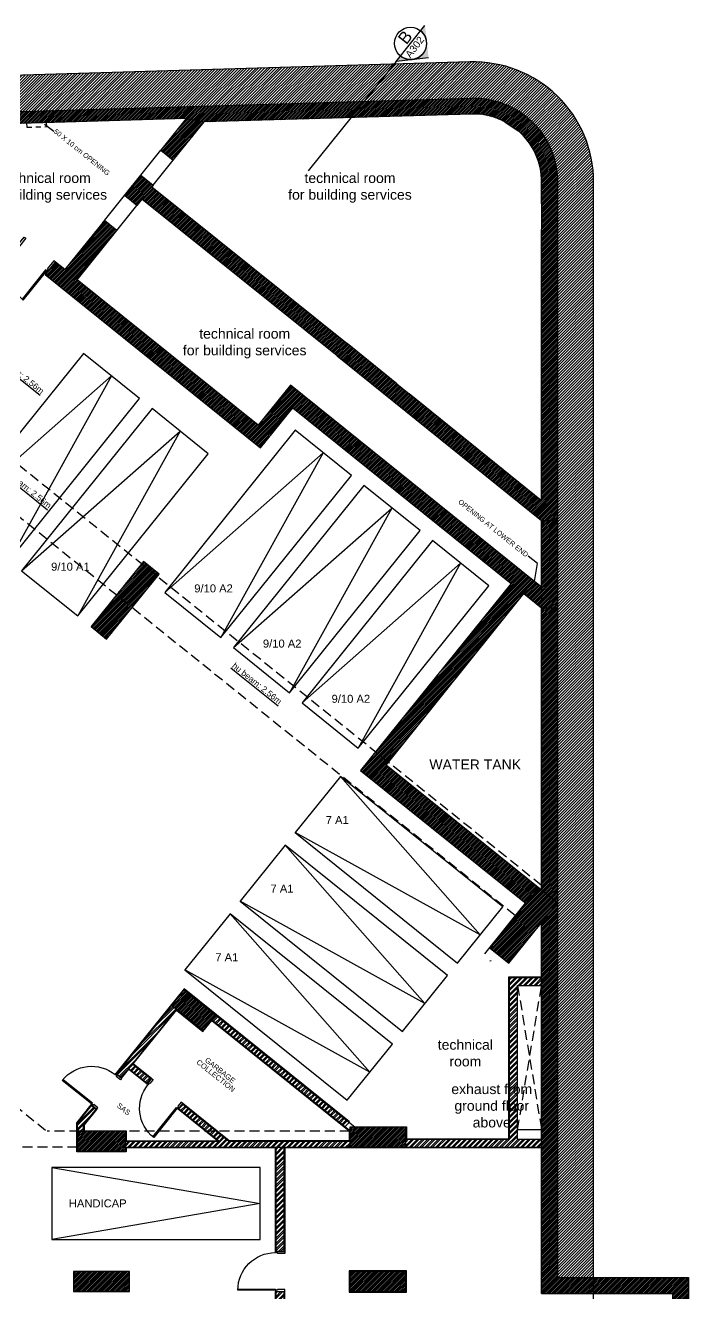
# Model space of a CAD drawing. Header units: inches. Extents: x -0.3 to 44.3, y -7.2 to 59.4.
# Drawn here: x 27.72 to 44.28, y 27.69 to 59.37 of the extents above; entities that cross this region are included whole.
import ezdxf
from ezdxf.enums import TextEntityAlignment as Align

# ---------------------------------------------------------------- set-up
doc = ezdxf.new("R2010")
doc.units = ezdxf.units.IN
doc.header["$MEASUREMENT"] = 0
doc.linetypes.add('HIDDEN', pattern=[0.375, 0.25, -0.125])
doc.linetypes.add('HIDDEN2', pattern=[0.1875, 0.125, -0.0625])
doc.layers.get('0').update_dxf_attribs({"linetype": 'CONTINUOUS'})
for name, color, linetype in [('A-ANNO-IDTAG', 7, 'CONTINUOUS'), ('A-ANNO-TX-50', 3, 'CONTINUOUS'), ('A-AREAS', 6, 'CONTINUOUS'), ('A-DRAW-SEC', 7, 'CONTINUOUS'), ('A-FURNITURE', 30, 'CONTINUOUS'), ('A-HATCH-CONC', 8, 'CONTINUOUS'), ('A-HATCH-WALL', 8, 'CONTINUOUS'), ('a-hidden', 7, 'HIDDEN'), ('A-NOMENCLATURE', 3, 'CONTINUOUS'), ('A-PARK-TXT', 3, 'CONTINUOUS'), ('A-PLASTER', 8, 'CONTINUOUS'), ('A-PORTE', 1, 'CONTINUOUS'), ('A-PROJ1H', 9, 'HIDDEN2'), ('A-PROJECTION', 9, 'CONTINUOUS'), ('A-SHAFT-UP', 8, 'HIDDEN2'), ('a-text-red', 10, 'CONTINUOUS'), ('A-WALL', 4, 'CONTINUOUS'), ('N-PLOT', 5, 'CONTINUOUS'), ('Parcelle$0$N-PLOT', 5, 'CONTINUOUS'), ('S-BASEMENT 1$0$A-SHAFT-BASEMENT 1', 8, 'CONTINUOUS'), ('S-BASEMENT 1$0$A-STR BASEMENT 1', 2, 'CONTINUOUS')]:
    doc.layers.add(name, color=color, linetype=linetype)
doc.styles.add('A100-STEXT', font='ARIAL.TTF', dxfattribs={"height": 0.25})
doc.styles.add('A50-STEXT', font='ARIAL.TTF', dxfattribs={"height": 0.125})
doc.styles.add('Arial', font='ARIAL.TTF', dxfattribs={"height": 0.2})
doc.styles.add('BLOCK', font='ARIAL.TTF', dxfattribs={"width": 0.8, "height": 0.25})
doc.styles.add('sec-lines$0$STYLE1', font='ARIAL.TTF')
pattern_1 = [(45, (8.844835974741727e-11, -4.740030590255628e-11), (-0.02209708691207961, 0.02209708691207961), [])]
pattern_2 = [(45, (8.844835974741727e-11, -4.740030590255628e-11), (-0.06629126073623882, 0.06629126073623884), []), (45, (0.04419417383843438, -4.740030590255628e-11), (-0.06629126073623882, 0.06629126073623884), [])]
pattern_3 = [(45, (-338376.5467316852, -23743.37171616474), (-0.06629126073623882, 0.06629126073623884), []), (45, (-338376.5025375115, -23743.37171616474), (-0.06629126073623882, 0.06629126073623884), [])]
pattern_4 = [(45, (-338376.5467316852, -23743.37171616474), (-0.02209708691207961, 0.02209708691207961), [])]

# ---------------------------------------------------------------- blocks, each defined once
blk = doc.blocks.new('P100E30G')
for p, q in [((0.03, 1.24), (0.03, 0.3000000000000007)), ((0.07, 0.3000000000000007), (0.07, 1.24)), ((0.03, 0.3000000000000007), (0, 0.3000000000000007)), ((0, 0.3000000000000007), (0, 0)), ((0, 0), (0.05, 0)), ((0.03, 0.3000000000000007), (0.07, 0.3000000000000007)), ((0.03, 0.25), (0.03, 0.3000000000000007)), ((0.05, 0.25), (0.03, 0.25)), ((0.05, 0), (0.05, 0.25)), ((0.9500000000000001, 0), (0.9500000000000001, 0.25)), ((0.9500000000000001, 0.25), (0.97, 0.25)), ((1, 0), (0.9500000000000001, 0)), ((0.97, 0.3000000000000007), (1, 0.3000000000000007)), ((0.97, 0.25), (0.97, 0.3000000000000007)), ((1, 0.3000000000000007), (1, 0))]:
    blk.add_line(p, q)
blk.add_arc((0.03, 0.3000000000000007), 0.9400000000000001, 0, 90)
blk = doc.blocks.new('P100E18D')
at = {"layer": 'A-PORTE'}
for p, q in [((1.029999999992867, 0.06000000011216677), (0.08999999999286246, 0.06000000000025985)), ((0.08999999999643649, 0.03000000000025871), (0.08999999999286246, 0.06000000000025985)), ((0.08999999999643649, 0.03000000000025871), (1.029999999996434, 0.03000000011216564))]:
    blk.add_line(p, q, dxfattribs=at)
for points in [[(-0.08999999998143693, 0.9499999999733326), (0.03999999988691627, 0.9499999999943078), (0.03999999988453595, 0.9699999999943039), (0.08999999988453311, 0.9700000000002582), (0.08999999988095908, 1.000000000000259), (-0.08999999998738417, 0.9999999999733298)], [(-0.09000000000595065, 0.04999999991904858), (0.0399999999940519, 0.04999999999430393), (0.03999999999643222, 0.02999999999430791), (0.08999999999643649, 0.03000000000025871), (0.09000000000000341, 2.575717417130363e-13), (-0.0899999999999963, -8.094858117146941e-11)]]:
    blk.add_lwpolyline(points, close=True, dxfattribs=at)
blk.add_arc((0.08999999999643649, 0.03000000000025871), 0.9400000000000001, 6.820941236554303e-09, 90.00000000682074, dxfattribs=at)
blk = doc.blocks.new('P100E23G')
at = {"layer": 'A-PORTE'}
for p, q in [((-0.0600000001073937, 1.054999999993299), (-0.0600000000023897, 0.1149999999932945)), ((-0.03000000000238856, 0.1149999999966482), (-0.03000000010739257, 1.05499999999665)), ((-1.000000000002387, 0.114999999888294), (-0.9999999999696669, -0.1150000001117064)), ((-0.9700000000023863, 0.1149999998916442), (-1.000000000002387, 0.114999999888294)), ((-0.9699999999968014, 0.06499999989164706), (-0.9700000000023863, 0.1149999998916442)), ((-0.9499999999968054, 0.06499999989388172), (-0.9699999999968014, 0.06499999989164706)), ((-0.9499999999696698, -0.1150000001061215), (-0.9499999999968054, 0.06499999989388172)), ((-0.0600000000023897, 0.1149999999932945), (-0.02000000000238344, 0.1149999999977638)), ((-0.04999999992173088, -0.1150000000055869), (-0.04999999999679972, 0.06499999999441286)), ((-0.04999999999679972, 0.06499999999441286), (-0.02999999999680369, 0.06499999999664752)), ((-0.02999999999680369, 0.06499999999664752), (-0.03000000000238856, 0.1149999999966482)), ((-0.03000000000238856, 0.1149999999966482), (-2.387423592153937e-12, 0.1149999999999984)), ((-2.387423592153937e-12, 0.1149999999999984), (7.826628234397504e-11, -0.115000000000002)), ((-0.9999999999696669, -0.1150000001117064), (-0.9499999999696698, -0.1150000001061215)), ((7.826628234397504e-11, -0.115000000000002), (-0.04999999992173088, -0.1150000000055869))]:
    blk.add_line(p, q, dxfattribs=at)
blk.add_arc((-0.03000000000238856, 0.1149999999966482), 0.9400000000000001, 90.0000000064002, 180.0000000064002, dxfattribs=at)
blk = doc.blocks.new('A$C3153339E')
at = {"layer": 'A-DRAW-SEC'}
h = blk.add_hatch(color=256, dxfattribs=at)
edge = h.paths.add_edge_path()
edge.add_line((37.69579200657849, 59.36838272927201), (37.78700425014816, 58.56084160339007))
edge.add_line((37.78700425014839, 58.56084160339012), (36.97594334835442, 58.46923180042076))
edge.add_line((36.9759433483543, 58.46923180042059), (37.08466065062627, 58.60502876580112))
edge.add_arc((37.33665036253836, 58.91978490118615), 0.4031999995931981, -128.68031471109, 51.31968573358382)
edge.add_line((37.58864007200768, 59.23454103852674), (37.69579200657844, 59.36838272927206))
for p, q in [((36.97589111510563, 58.46916655705565), (37.69579200654751, 59.36838272954642)), ((37.78700425014839, 58.56084160339014), (36.97589111510563, 58.46916655705565))]:
    blk.add_line(p, q, dxfattribs=at)
at = {"layer": 'A-DRAW-SEC', "color": 2, "linetype": 'Continuous'}
blk.add_lwpolyline([(36.97589111510563, 58.46916655705565), (34.78395361996184, 55.73125406360884)], dxfattribs=at)
at = {"layer": 'A-DRAW-SEC', "ltscale": 0.5}
blk.add_circle((37.33584156082657, 58.91877464330102), 0.4019058674934974, dxfattribs=at)
at = {"layer": 'A-DRAW-SEC'}
blk.add_arc((37.33665036082822, 58.91978490155341), 0.4032000000907245, 231.319685483464, 51.31968553904272, dxfattribs=at)
at = {"layer": 'A-DRAW-SEC', "style": 'sec-lines$0$STYLE1'}
for s, height, rotation, p in [('B', 0.3, 52.00218967433273, (37.20008894483953, 59.07065089337871)), ('A302', 0.18, 52.43392382864351, (37.43847239884427, 58.82715462622357))]:
    blk.add_text(s, height=height, rotation=rotation, dxfattribs=at).set_placement(p, align=Align.MIDDLE)

msp = doc.modelspace()

# ---------------------------------------------------------------- hatches: boundary and pattern name
at = {"layer": 'A-HATCH-CONC'}
h = msp.add_hatch(dxfattribs=at)
h.set_pattern_fill('ANSI31', color=256, scale=0.4, style=0)
h.set_pattern_definition([(45, (-338405.9666556874, -23755.25233929171), (-0.03535533905932738, 0.03535533905932738), [])])
h.paths.add_polyline_path([(38.81911952886563, 58.45330310549605), (0.07836835833376199, 57.30027051570492), (0.07836835838318734, 56.3998719834664), (38.84589417786913, 57.55370146133772, -0.422955403159748), (41.0083683587857, 55.45463095832259), (41.00836835879849, 28.08508865992159), (41.90836835876803, 28.0850886599215), (41.90836835875524, 55.45463095830247, 0.4229554031617678)])
h = msp.add_hatch(dxfattribs=at)
h.set_pattern_fill('ANSI31', color=256, scale=0.25, style=0)
h.set_pattern_definition(pattern_4)
edge = h.paths.add_edge_path()
edge.add_line((0.3783639701920833, 56.40880068790401), (0.3783683588364113, 56.10866797444252))
edge.add_line((0.3783683588364113, 56.10866797444252), (5.909324995986196, 56.27328463940513))
edge.add_line((5.909324995986196, 56.27328463940513), (31.73793271553978, 57.04201589910725))
edge.add_line((31.73793271553981, 57.04201589910725), (32.18139496161623, 56.95517028856865))
edge.add_line((32.18139496161623, 56.95517028856865), (38.85779402183246, 57.15387850837073))
edge.add_arc((38.86897502881033, 55.39131976941417), 1.762594202642554, 25.855348181065324, 90.36345791113052, ccw=False)
edge.add_arc((39.07376502703784, 55.49056329688353), 1.535023947295826, -1.3413207112337773, 25.855348181065608, ccw=False)
edge.add_line((40.60836835878683, 55.45463095829431), (40.60836835878683, 47.48855151709939))
edge.add_line((40.60836835878683, 47.48855151709939), (30.88051256544588, 55.33756528949642))
edge.add_line((30.88051256544588, 55.33756528949639), (30.9118473994173, 55.37652810754529))
edge.add_line((30.9118473994173, 55.37652810754529), (30.60013940590716, 55.62720454338805))
edge.add_line((30.60013940590719, 55.62720454338805), (30.19279131356231, 55.12067958678376))
edge.add_line((30.19279131356228, 55.12067958678373), (30.5042718036197, 54.86972135175976))
edge.add_line((30.50427180361973, 54.86972135175979), (30.62983685376076, 55.02585767047112))
edge.add_line((30.62983685376074, 55.02585767047112), (40.60836835880349, 47.00110840562207))
edge.add_line((40.60836835880349, 47.00110840562207), (41.00836835879849, 47.00110840563497))
edge.add_line((41.00836835879849, 47.00110840563497), (41.00803567160733, 55.50604361200738))
edge.add_arc((38.90813772276667, 55.45408772223801), 2.100540599471223, 1.417328866358431, 90.64318956057404)
edge.add_line((38.88455802072266, 57.55449597009804), (0.3783639701921118, 56.40880068790401))
h = msp.add_hatch(dxfattribs=at)
h.set_pattern_fill('ANSI31', color=256, scale=0.25, style=0)
h.set_pattern_definition(pattern_1)
h.paths.add_polyline_path([(32.18139496161623, 56.95517028856865), (31.73793271557381, 57.04201589914954), (31.10149089987524, 56.25061986923425), (31.41319889768812, 55.99994343875043), (31.41319905369457, 55.99994363273971)])
h = msp.add_hatch(dxfattribs=at)
h.set_pattern_fill('ANSI31', color=256, scale=0.25, style=0)
h.set_pattern_definition(pattern_1)
h.paths.add_polyline_path([(40.10149362727196, 45.74050802743191), (34.33490181424375, 50.37800938624103), (33.53273942350725, 49.38054486442605), (29.01297827183058, 53.01534322735274), (30.00314747658706, 54.24658850108438), (29.6914398109823, 54.49726425022485), (28.70127060623145, 53.26601897649295), (28.4674898570261, 53.45402578835292), (28.2794830558835, 53.22024503048042), (28.27948304513771, 53.22024503912221), (28.21681410803276, 53.14231812294612), (33.59377134001383, 48.81816144974972), (34.39593373069948, 49.81562597150145), (39.85081787815145, 45.4288003618643), (36.09068164763173, 40.75318538616916), (40.22092424569271, 37.43163838822097), (40.53426893630657, 37.82127297541926), (36.72352669003465, 40.88587732370113), (40.16260863382638, 45.17805779109401), (40.60836835878683, 44.81957718399105), (41.00836835879849, 44.81957718399102), (41.00836835879849, 47.00110840562207), (40.60836835878683, 47.00110840562207), (40.60836835878686, 45.33287864482214)])
h = msp.add_hatch(dxfattribs=at)
h.set_pattern_fill('ANSI31', color=256, scale=0.25, style=0)
h.set_pattern_definition(pattern_1)
h.paths.add_polyline_path([(31.05567937487035, 45.66212133040694), (30.66604479288912, 45.97546601681911), (29.35779156726713, 44.34869294334957), (29.74742614924423, 44.03534825693593)])
h = msp.add_hatch(dxfattribs=at)
h.set_pattern_fill('ANSI31', color=256, scale=0.25, style=0)
h.set_pattern_definition(pattern_1)
h.paths.add_polyline_path([(41.00836835879849, 44.81957718399102), (40.60836835878683, 44.81957718399105), (40.60836835878683, 37.76168211420046), (41.00183043469664, 37.44525935170666), (41.00836835879849, 37.44525935170666)])
h = msp.add_hatch(dxfattribs=at)
h.set_pattern_fill('ANSI31', color=256, scale=0.25, style=0)
h.set_pattern_definition(pattern_1)
h.paths.add_polyline_path([(41.00183043469664, 37.44525935170666), (40.53426893630657, 37.82127297541926), (39.32475844354499, 36.31728348500884), (39.79231994193745, 35.94126986131113)])
h = msp.add_hatch(dxfattribs=at)
h.set_pattern_fill('ANSI31', color=256, scale=0.25, style=0)
h.set_pattern_definition(pattern_4)
h.paths.add_polyline_path([(41.00836835880691, 37.44000154381462), (41.00183043469664, 37.44525935170666), (40.70836835644553, 37.08034818792462), (40.70836835884606, 37.0803481859941), (40.60836835881116, 36.9560012339602), (40.60836835882995, 27.6850886599589), (41.90836835877246, 27.68508865994369), (41.90836835877246, 28.08508865991369), (41.00836835881128, 28.08508865991377)])
h = msp.add_hatch(dxfattribs=at)
h.set_pattern_fill('ANSI31', color=256, scale=0.25, style=0)
h.set_pattern_definition(pattern_1)
h.paths.add_polyline_path([(31.6850553523378, 35.27492315767342), (31.37171066563823, 34.88528857525566), (32.15097982954248, 34.25859920244589), (32.46432451630025, 34.64823378485276)])
h = msp.add_hatch(dxfattribs=at)
h.set_pattern_fill('ANSI31', color=256, scale=0.25, style=0)
h.set_pattern_definition(pattern_1)
h.paths.add_polyline_path([(30.2183683587657, 31.2399999991975), (30.2183683587657, 31.73999999920952), (29.01836835881227, 31.73999999920952), (29.01836835881227, 31.23999999920114)])
h = msp.add_hatch(dxfattribs=at)
h.set_pattern_fill('ANSI31', color=256, scale=0.25, style=0)
h.set_pattern_definition(pattern_1)
h.paths.add_polyline_path([(30.2183683587657, 31.2399999991975), (30.2183683587657, 31.73999999920114), (29.01836835881227, 31.73999999920114), (29.01836835881227, 31.23999999920114)])
h = msp.add_hatch(dxfattribs=at)
h.set_pattern_fill('ANSI31', color=256, scale=0.25, style=0)
h.set_pattern_definition(pattern_1)
h.paths.add_polyline_path([(37.21836835873077, 31.83999999919951), (35.8183683587657, 31.83999999919948), (35.8183683587657, 31.33999999920312), (37.21836835873077, 31.33999999920315)])
h = msp.add_hatch(dxfattribs=at)
h.set_pattern_fill('ANSI31', color=256, scale=0.25, style=0)
h.set_pattern_definition(pattern_1)
h.paths.add_polyline_path([(28.91836835875404, 28.23999999922635), (28.91836835875404, 27.73999999922734), (30.3183683587657, 27.73999999922314), (30.3183683587657, 28.23999999922635)])
h = msp.add_hatch(dxfattribs=at)
h.set_pattern_fill('ANSI31', color=256, scale=0.25, style=0)
h.set_pattern_definition(pattern_1)
h.paths.add_polyline_path([(37.21836835874672, 28.23999999926998), (35.81836835878164, 28.23999999926998), (35.81836835878164, 27.73999999927361), (37.21836835874672, 27.73999999927361)])
h = msp.add_hatch(dxfattribs=at)
h.set_pattern_fill('ANSI31', color=256, scale=0.25, style=0)
h.set_pattern_definition(pattern_4)
h.paths.add_polyline_path([(41.00836835881128, 24.88508865986547), (41.90836835877244, 24.88508865987126), (41.90836835877244, 25.28508865985516), (40.60836835883143, 25.2850886598468), (40.60836835881977, 22.93999999927963), (40.70836835879001, 22.93999999928079), (40.70836835878995, 22.53999999923315), (41.00836835880992, 22.53999999923315)])
h.paths.add_polyline_path([(44.27937683113836, 28.08508865989379), (41.90836835877246, 28.0850886599215), (41.90836835877246, 27.68508865994369), (43.87937683115706, 27.68508865992064), (43.87937683115706, 25.28508849627003), (43.87937675655581, 25.28508862415789), (42.47937671490089, 25.28508862415786), (42.47937673572648, 25.28508865985882), (41.90836835877246, 25.28508865985516), (41.90836835877246, 24.88508865987126), (44.27937683113853, 24.8850886598865)])
at = {"layer": 'A-HATCH-WALL'}
h = msp.add_hatch(dxfattribs=at)
h.set_pattern_fill('ANSI32', color=256, scale=0.25, style=0)
h.set_pattern_definition(pattern_2)
h.paths.add_polyline_path([(40.00836835873451, 31.53999999920325), (40.00836835873451, 35.38076531396661), (40.60836835881213, 35.38076531350089), (40.60836835881199, 35.5807653139666), (39.8083683587345, 35.5807653139666), (39.8083683587345, 31.53999999920325), (37.21836835873077, 31.53999999920314), (37.21836835873077, 31.33999999920315), (40.6083683588146, 31.33999999920329), (40.60836835881446, 31.53999999920328)])
h = msp.add_hatch(dxfattribs=at)
h.set_pattern_fill('ANSI32', color=256, scale=0.25, style=0)
h.set_pattern_definition(pattern_3)
h.paths.add_polyline_path([(31.48859872098041, 34.79128703447308), (31.37171066563823, 34.88528857525564), (29.99295935464525, 33.17096250752372), (30.10984693140142, 33.0769556226691), (30.29786070111066, 33.31073077618147), (30.76541100817204, 32.93470323672941), (30.85941789299153, 33.05159081351386), (30.39186758596529, 33.42761835293761)])
h = msp.add_hatch(dxfattribs=at)
h.set_pattern_fill('ANSI32,_O', color=256, scale=0.25)
h.set_pattern_definition(pattern_2)
h.paths.add_polyline_path([(29.48313436570396, 32.29770511096127), (29.36624678894779, 32.39171199581586), (29.01836835881227, 31.95916211644062), (29.01836835881227, 31.73999999920114), (29.16836835881224, 31.73999999920114), (29.16836835881227, 31.90632701298779)])
h = msp.add_hatch(dxfattribs=at)
h.set_pattern_fill('ANSI32', color=256, scale=0.25, style=0)
h.set_pattern_definition(pattern_3)
h.paths.add_polyline_path([(35.8183683587657, 31.48999999920969), (32.80109021251403, 31.48999999920967), (31.63866840473483, 32.42487824778113), (31.54466151988009, 32.30799067102505), (32.56174604070526, 31.48999999920967), (30.2183683587657, 31.48999999920961), (30.2183683587657, 31.33999999920963), (35.8183683587657, 31.33999999920957)])
h = msp.add_hatch(dxfattribs=at)
h.set_pattern_fill('ANSI32', color=256, scale=0.25, style=0)
h.set_pattern_definition(pattern_3)
h.paths.add_polyline_path([(34.178368358878, 31.3399999992096), (33.97836835888231, 31.33999999920957), (33.9783683589645, 28.73999999927441), (34.17836835896199, 28.7399999992745)])
h = msp.add_hatch(dxfattribs=at)
h.set_pattern_fill('ANSI32', color=256, scale=0.25, style=0)
h.set_pattern_definition(pattern_3)
h.paths.add_polyline_path([(34.17836835899433, 27.73999999931431), (33.97836835899594, 27.7399999993142), (33.97836835904232, 26.23999999920307), (34.17836835904231, 26.2399999992033)])

# ---------------------------------------------------------------- linework, layer by layer
at = {"layer": 'A-ANNO-TX-50'}
for points in [[(28.42596141008511, 56.7136456223777), (28.42596141008511, 56.7136456223777), (28.19982123023965, 56.895507877463)], [(40.43325240375685, 45.47370714585578), (40.5029103262589, 45.92334341422467), (40.27677014641344, 46.10520566930999)]]:
    msp.add_lwpolyline(points, dxfattribs=at)
at = {"layer": 'A-AREAS'}
msp.add_lwpolyline([(38.90836838752261, 7.993605777301127e-15, 0.4142135623732895), (41.90836835867958, 2.999999971154472), (41.90836835868402, 55.45463095832147, 0.4229554031597012), (38.8191195287553, 58.45330310553619), (0.0783683583465491, 57.30027051577617), (0.07836835841840895, 26.55961406510005), (0.3783683588029882, 26.55961406509919), (0.3783683588029882, 36.40000000087571), (6.03161620370326, 36.4000000008619), (11.578368358549, 31.93929400898852), (11.57836835854175, 28.84999999926513), (15.37836835851127, 28.84999999926544), (15.37836835869101, 22.49999999919154), (11.57836835872149, 22.49999999919292), (11.57836835845083, 18.59999999930737), (0.3783683588029865, 18.59999999930735), (0.3783683588029874, 26.55961406509919), (0.07836835841840983, 26.55961406510006), (0.0783683584804935, 2.91056068135731e-11)], format="xyb", close=True, dxfattribs=at)
at = {"layer": 'A-FURNITURE'}
for points in [[(30.57105277877531, 50.04590553358856), (29.16836828363125, 51.1739464047422), (25.9095835447381, 47.12174675201812), (27.31226803988216, 45.99370588086447)], [(32.28544493959748, 48.66718891325571), (30.88276044439522, 49.79522978440935), (27.62397570550206, 45.74303013168527), (29.02666020070433, 44.61498926052798)], [(35.85948936904666, 48.12533215596424), (34.4568048739026, 49.25337302711788), (31.19802013500944, 45.2011733743938), (32.6007046301535, 44.07313250323651)], [(37.57388152981062, 46.74661553562775), (36.17119703466656, 47.87465640678503), (32.91241229577341, 43.82245675405731), (34.31509679091747, 42.69441588290366)], [(39.28827369057458, 45.36789891529126), (37.88558919543053, 46.4959397864449), (34.62680445653737, 42.44374013372082), (36.02948895168143, 41.31569926256717)], [(38.51169927975798, 35.94454390343788), (39.63974015087524, 37.34722839863287), (35.5875404981075, 40.60601313744599), (34.45949962699024, 39.20332864224736)], [(37.1329826594324, 34.23015174256842), (38.26102353060787, 35.63283623776704), (34.20882387778192, 38.89162097657653), (33.08078300666466, 37.48893648138154)], [(35.75426603922324, 32.51575958169895), (36.8823069103405, 33.91844407689758), (32.83010725757276, 37.17722881570706), (31.7020663864555, 35.77454432050843)], [(28.3783683589908, 30.83999999919067), (28.3783683589908, 29.0399999991914), (33.57836835900244, 29.03999999918776), (33.57836835900244, 30.83999999919067)]]:
    msp.add_lwpolyline(points, close=True, dxfattribs=at)
for points in [[(25.9095835447381, 47.12174675198805), (29.86971053120328, 50.60992596913531), (27.31226803988216, 45.99370588083077)], [(27.62397570553125, 45.74303013161549), (31.58410269199643, 49.23120934876275), (29.02666020067531, 44.61498926045821)], [(31.19802013609407, 45.20117337534914), (35.15814712255926, 48.6893525924964), (32.60070463123813, 44.07313250419185)], [(32.91241229685804, 43.82245675501628), (36.87253928332322, 47.31063597216355), (34.31509679200209, 42.694415883859)], [(34.626804457622, 42.44374013467979), (38.58693144408718, 45.93191935182706), (36.02948895276606, 41.31569926352251)], [(35.5875404981075, 40.60601313741228), (39.07571971531661, 36.64588615100167), (34.45949962699024, 39.20332864221366)], [(34.20882387778192, 38.89162097654282), (37.69700309499103, 34.9314939901322), (33.08078300666466, 37.48893648134419)], [(32.83010725749793, 37.17722881573355), (36.31828647470704, 33.21710182932294), (31.70206638638066, 35.77454432053492)], [(28.37836835904901, 30.83999999915847), (33.57836835906065, 29.93999999915702), (28.37836835904901, 29.0399999991592)]]:
    msp.add_lwpolyline(points, dxfattribs=at)
at = {"layer": 'A-HATCH-CONC'}
for points in [[(40.60836835880349, 47.00110840562207), (41.00836835879849, 47.00110840562207)], [(40.60836835878683, 44.81957718399105), (41.00836835879849, 44.81957718399102)], [(29.4948231233796, 32.2883044224758), (29.18336835881226, 31.9010435026425), (29.18336835881226, 31.75499999920113), (30.23336835876569, 31.75499999920113), (30.23336835876569, 31.50499999919939), (32.51916071668907, 31.50499999920945), (31.53526083135239, 32.2963019133834)], [(33.9783683589645, 28.73999999927441), (33.96336835921812, 28.73999999927438), (33.96336835917722, 31.32499999920308), (30.23336835876569, 31.32499999920294), (30.23336835876569, 31.22499999919751), (29.00336835881228, 31.22499999919751)], [(40.6083683588146, 31.32499999920328), (34.19336835910278, 31.32499999920308), (34.19336835911901, 28.73999999927452), (34.17836835896202, 28.7399999992745)], [(33.96336835924021, 26.23999999920301), (33.96336835970865, 27.73999999914592), (34.19336835970864, 27.73999999922658), (34.19336835970864, 27.73999999922658)]]:
    msp.add_lwpolyline(points, dxfattribs=at)
at = {"layer": 'A-HATCH-WALL'}
for p, q in [((32.39104053459596, 34.51467980421148), (32.49772896929062, 34.62136823890614)), ((32.4155350131914, 34.49498010904063), (32.52222344791517, 34.60166854376439)), ((32.4645239704987, 34.4555807186407), (32.57121240519336, 34.56226915333536)), ((32.48901844912325, 34.43588102349895), (32.59570688378881, 34.54256945816451)), ((32.53800740637234, 34.39648163304082), (32.64469584112521, 34.50317006779369)), ((32.56250188499689, 34.37678193789907), (32.66919031972066, 34.48347037262283)), ((32.61149084230419, 34.33738254749915), (32.71817927705706, 34.44407098225201)), ((32.63598532092874, 34.31768285235739), (32.7426737556525, 34.42437128708116)), ((32.68497427823604, 34.27828346195747), (32.79166271295981, 34.38497189668124)), ((32.70946875686059, 34.25858376681572), (32.81615719158435, 34.36527220153948)), ((32.75845771413879, 34.21918437638669), (32.86514614886255, 34.32587281111046)), ((32.78295219276333, 34.19948468124494), (32.8896406274871, 34.3061731159687)), ((32.83194115007063, 34.16008529084502), (32.93862958476529, 34.26677372553968)), ((32.85643562869518, 34.14038559570326), (32.96312406338984, 34.24707403039793)), ((32.90542458600248, 34.10098620530334), (33.01211302072625, 34.20767464002711)), ((32.92991906459793, 34.08128651013249), (33.03660749929259, 34.18797494482715)), ((32.97890802190523, 34.04188711973256), (33.08559645662899, 34.14857555445633)), ((33.00340250052977, 34.02218742459081), (33.11009093522443, 34.12887585928547)), ((33.05239145780797, 33.98278803416179), (33.15907989256084, 34.08947646891465)), ((33.07688593643252, 33.96308833902003), (33.18357437115628, 34.0697767737438)), ((33.12587489373982, 33.92368894862011), (33.23256332846358, 34.03037738334388)), ((33.15036937233526, 33.90398925344925), (33.25705780708813, 34.01067768820212)), ((33.19935832967167, 33.86458986307844), (33.30604676439543, 33.9712782978022)), ((33.22385280823801, 33.84489016787848), (33.33054124296177, 33.95157860260224)), ((33.27284176557441, 33.80549077750766), (33.37953020029818, 33.91217921223142)), ((33.29733624416986, 33.7857910823368), (33.40402467892272, 33.89247951708967)), ((33.34632520150626, 33.74639169196598), (33.45301363623003, 33.85308012668975)), ((33.3708196801017, 33.72669199679513), (33.47750811482547, 33.83338043151889)), ((33.41980863740901, 33.6872926063952), (33.52649707210367, 33.79398104108986)), ((33.44430311600445, 33.66759291122435), (33.55099155072821, 33.77428134594811)), ((33.49329207334085, 33.62819352085353), (33.59998050806462, 33.73488195557729)), ((33.51778655190719, 33.60849382565357), (33.62447498666006, 33.71518226040644)), ((33.5667755092436, 33.56909443528275), (33.67346394399647, 33.67578287003562)), ((33.59126998786815, 33.549394740141), (33.69795842256281, 33.65608317483566)), ((33.64025894517545, 33.50999534974108), (33.74694737987011, 33.61668378443574)), ((33.66475342377089, 33.49029565457022), (33.77144185849465, 33.59698408929398)), ((33.71374238107819, 33.4508962641703), (33.82043081577285, 33.55758469886496)), ((33.73823685970274, 33.43119656902854), (33.8449252943974, 33.5378850037232)), ((33.78722581701004, 33.39179717862862), (33.8939142517338, 33.49848561335239)), ((33.81172029560548, 33.37209748345776), (33.91840873032925, 33.47878591818153)), ((33.86070925294189, 33.33269809308695), (33.96739768763655, 33.43938652778161)), ((33.88520373153733, 33.31299839791609), (33.99189216623199, 33.41968683261075)), ((33.93419268881553, 33.27359900748706), (34.04088112353929, 33.38028744221083)), ((33.95868716744008, 33.25389931234531), (34.06537560216384, 33.36058774706908)), ((34.00767612474738, 33.21449992194539), (34.11436455947114, 33.32118835666915)), ((34.03217060334282, 33.19480022677453), (34.13885903806658, 33.3014886614983)), ((34.08115956067923, 33.15540083640371), (34.18784799540299, 33.26208927112748)), ((34.10565403927467, 33.13570114123286), (34.21234247396933, 33.24238957592752)), ((34.15464299661107, 33.09630175086204), (34.26133143130573, 33.2029901855567)), ((34.17913747520652, 33.07660205569118), (34.28582590993028, 33.18329049041495)), ((34.22812643248471, 33.03720266526216), (34.33481486720848, 33.14389109998592)), ((34.25262091113837, 33.01750297014951), (34.35930934583303, 33.12419140484417)), ((34.30160986841656, 32.97810357972048), (34.40829830314033, 33.08479201444425)), ((34.32610434704111, 32.95840388457873), (34.43279278173577, 33.06509231927339)), ((34.37509330437751, 32.91900449420791), (34.48178173907218, 33.02569292890257)), ((34.39958778294385, 32.89930479900795), (34.50627621766762, 33.00599323373172)), ((34.44857674028026, 32.85990540863713), (34.55526517497492, 32.96659384333179)), ((34.4730712188757, 32.84020571346628), (34.57975965359947, 32.94689414819004)), ((34.5220601761539, 32.80080632303725), (34.62874861090677, 32.90749475779012)), ((34.54655465477845, 32.7811066278955), (34.65324308950221, 32.88779506261926)), ((34.59554361208575, 32.74170723749558), (34.70223204680951, 32.84839567221934)), ((34.6200380907103, 32.72200754235382), (34.72672652540496, 32.82869597704848)), ((34.6690270480176, 32.6826081519539), (34.77571548274136, 32.78929658667766)), ((34.69352152661304, 32.66290845678304), (34.8002099613368, 32.76959689150681)), ((34.74251048392034, 32.62350906638312), (34.84919891864411, 32.73019750110689)), ((34.76700496254489, 32.60380937124137), (34.87369339726865, 32.71049780596513)), ((34.81599391985219, 32.56440998084145), (34.92268235457595, 32.67109841556521)), ((34.84048839844763, 32.54471028567059), (34.9471768331714, 32.65139872039435)), ((34.88947735575493, 32.50531089527067), (34.9961657904787, 32.61199932999443)), ((34.91397183435038, 32.48561120009981), (35.02066026910325, 32.59229963485268)), ((34.96296079168678, 32.44621180972899), (35.06964922643965, 32.55290024448186)), ((34.98745527028223, 32.42651211455814), (35.09414370500599, 32.5332005492819)), ((35.03644422758953, 32.38711272415821), (35.1431326623424, 32.49380115891108)), ((35.06093870621407, 32.36741302901646), (35.16762714093784, 32.47410146374023)), ((35.10992766352138, 32.32801363861654), (35.21661609824514, 32.4347020733403)), ((35.13442214211682, 32.30831394344568), (35.24111057684058, 32.41500237816945)), ((35.18341109942412, 32.26891455304576), (35.29009953411878, 32.37560298774042)), ((35.20790557804867, 32.24921485790401), (35.31459401277243, 32.35590329262777)), ((35.25689453538507, 32.20981546753319), (35.36358297007973, 32.31650390222785)), ((35.28138901395141, 32.19011577233323), (35.38807744867518, 32.29680420705699)), ((35.33037797128782, 32.15071638196241), (35.43706640601158, 32.25740481668618)), ((35.35487244988326, 32.13101668679155), (35.46156088457792, 32.23770512148621)), ((35.40386140719056, 32.09161729639163), (35.51054984191433, 32.1983057311154)), ((35.428355885786, 32.07191760122078), (35.53504432050977, 32.17860603594454)), ((35.4773448430642, 32.03251821082085), (35.58403327778797, 32.13920664554462)), ((35.50183932168875, 32.0128185156791), (35.60852775638341, 32.11950695040287)), ((35.55082827899605, 31.97341912527918), (35.65751671371982, 32.08010756000294)), ((35.57532275759149, 31.95371943010832), (35.68201119231526, 32.06040786483209)), ((35.6243117149279, 31.9143200397375), (35.73100014962256, 32.02100847443216)), ((35.64880619352334, 31.89462034456665), (35.75549462824711, 32.00130877929041)), ((35.69779515083064, 31.85522095416673), (35.8044835855253, 31.96190938886139)), ((35.79577306535793, 31.77642217345419), (35.81836835874128, 31.79901746683754))]:
    msp.add_line(p, q, dxfattribs=at)
at = {"layer": 'a-hidden', "color": 10}
for p, q in [((40.00836835873451, 35.38076531396661), (40.60836835873479, 31.78076531394593)), ((40.00836835873451, 31.78076531394624), (40.60836835873479, 35.3807653139663))]:
    msp.add_line(p, q, dxfattribs=at)
at = {"layer": 'a-hidden'}
for p, q in [((24.52311333153952, 34.74662223967446), (28.26175658947966, 31.73999999920952)), ((35.8183683587657, 31.73999999920952), (28.26175658947966, 31.73999999920952)), ((29.01836835918664, 31.33999999917487), (27.10836835941453, 31.33999999917629)), ((30.21836835915289, 31.33999999917487), (35.8183683587657, 31.33999999917467))]:
    msp.add_line(p, q, dxfattribs=at)
for points in [[(15.7880314870782, 56.56730244193776), (39.9702485042981, 37.11993071206027)], [(17.32677056988325, 56.61309960012535), (40.60836835878669, 37.89000546118488)]]:
    msp.add_lwpolyline(points, dxfattribs=at)
at = {"layer": 'A-PLASTER'}
for p, q in [((39.79336835873451, 31.55499999920327), (39.79336835873451, 35.59576531396662)), ((39.79336835873451, 35.59576531396662), (40.60836835881199, 35.59576531396662)), ((31.68276717881724, 35.29601257964567), (29.98127055551876, 33.18036314446923)), ((35.81279974617544, 31.97447027051647), (31.68276717881724, 35.29601257964567)), ((29.35455803127218, 32.40111268430133), (29.00336835881225, 31.96444562678591)), ((29.00336835881228, 31.22499999919751), (29.00336835881225, 31.96444562678591)), ((36.01187113260104, 31.8549999991995), (37.23336835873076, 31.8549999991995)), ((37.23336835873076, 31.8549999991995), (37.23336835873076, 31.55499999920313)), ((37.23336835873076, 31.55499999920313), (39.79336835873451, 31.55499999920327))]:
    msp.add_line(p, q, dxfattribs=at)
for points in [[(39.18773153152716, 36.17082999280462), (40.2092352087779, 37.44103872944465)], [(30.86881858147348, 33.06327957119232), (30.4129570321264, 33.42990642212764), (31.49088706995568, 34.77019793619505), (32.15326852640933, 34.23750982439291), (32.3726095274227, 34.51025368425804), (35.80336835876571, 31.75106438993073), (35.80336835876571, 31.50499999920971), (32.80637372285938, 31.50499999920965), (31.64806909317801, 32.43656700549074)], [(30.12153568907704, 33.06755493418363), (30.30014877030078, 33.2896413300203), (30.75601031964791, 32.92301447908489)], [(34.1933683591773, 26.2399999992033), (34.19336835911903, 27.52499999931192), (34.19336835911903, 27.75499999931194)]]:
    msp.add_lwpolyline(points, dxfattribs=at)
msp.add_lwpolyline([(37.2333683587467, 28.25499999927084), (35.80336835878185, 28.25499999926996), (35.80336835878163, 27.72499999927363), (37.23336835874673, 27.72499999927363), (37.2333683587467, 28.25499999927084), (37.2333683587467, 28.25499999927084)], close=True, dxfattribs=at)
at = {"layer": 'A-PORTE'}
msp.add_line((39.31824029680422, 36.0011578308957), (39.3481627580216, 36.00331336208163), dxfattribs=at)
at = {"layer": 'A-PROJ1H'}
msp.add_lwpolyline([(40.16260863379054, 45.17805779106445), (40.41328438319471, 45.48976545640262), (40.60836835876987, 45.3328786447774), (40.60836835877055, 44.81957718394575), (40.16260863379054, 45.17805779106445)], dxfattribs=at)
at = {"layer": 'A-PROJECTION'}
for p, q in [((30.60013940590719, 55.62720454338805), (31.10149090418943, 56.25061987458395)), ((30.91184755542375, 55.37652830153457), (31.41319905369457, 55.99994363273971)), ((29.69143981529169, 54.49726425557845), (30.19279131356228, 55.12067958678373)), ((30.00314748089576, 54.24658850643386), (30.50449897916658, 54.870003837639))]:
    msp.add_line(p, q, dxfattribs=at)
at = {"layer": 'A-SHAFT-UP'}
msp.add_lwpolyline([(27.75010166260697, 56.92332694684755), (27.75307662360402, 56.82337120860775), (28.2528553148031, 56.83824601359297), (28.24988035380605, 56.9382017518328), (27.75010166260697, 56.92332694684755)], dxfattribs=at)
at = {"layer": 'A-WALL'}
for p, q in [((39.8083683587345, 31.53999999920325), (39.8083683587345, 35.5807653139666)), ((39.8083683587345, 35.5807653139666), (40.60836835881199, 35.5807653139666)), ((40.00836835873451, 31.53999999920325), (40.00836835873451, 35.38076531396661)), ((40.00836835873451, 35.38076531396661), (40.60836835873451, 35.38076531350089)), ((31.37171066563823, 34.88528857525564), (29.99295935464522, 33.17096250752372)), ((31.48859872098041, 34.79128703447308), (30.39186758596529, 33.42761835293761)), ((32.46432451630889, 34.6482337848635), (35.95606496356638, 31.8399999991995)), ((32.37031763145367, 34.53134620810781), (35.8183683587657, 31.75824989886573)), ((30.29786070111066, 33.31073077618144), (30.10984693140142, 33.0769556226691)), ((30.29786070111075, 33.31073077618135), (30.76541100813338, 32.93470323676051)), ((30.39186758596537, 33.42761835293755), (30.85941789298801, 33.05159081351668)), ((30.10984693140142, 33.0769556226691), (29.99295935464525, 33.17096250752372)), ((30.85941789298801, 33.05159081351668), (30.76541100813338, 32.93470323676051)), ((29.36624678894779, 32.39171199581586), (29.01836835881227, 31.95916211644062)), ((29.48313436570396, 32.29770511096127), (29.36624678894779, 32.39171199581586)), ((31.63866840473483, 32.42487824778113), (31.54466151988021, 32.30799067102496)), ((31.63866840469254, 32.42487824781512), (32.80109021251403, 31.48999999920967)), ((29.48313436570396, 32.29770511096127), (29.16836835881227, 31.90632701298779)), ((31.54466151983792, 32.30799067105895), (32.56174604070526, 31.48999999920967)), ((29.01836835881227, 31.73999999920114), (29.01836835881227, 31.95916211644062)), ((29.16836835881227, 31.73999999920114), (29.16836835881227, 31.90632701298779)), ((30.2183683587657, 31.48999999920961), (32.56174604070526, 31.48999999920967)), ((32.80109021251403, 31.48999999920967), (35.8183683587657, 31.48999999920969)), ((37.21836835873077, 31.53999999920314), (39.8083683587345, 31.53999999920325)), ((40.00836835873451, 31.53999999920325), (40.60836835881449, 31.53999999920328)), ((30.2183683587657, 31.33999999920963), (33.97836835888234, 31.3399999992096)), ((33.9783683589645, 28.73999999927441), (33.97836835888231, 31.3399999992096)), ((34.17836835896202, 28.7399999992745), (34.178368358878, 31.3399999992096)), ((34.178368358878, 31.3399999992096), (35.8183683587657, 31.33999999920957)), ((37.21836835873077, 31.33999999920315), (40.6083683588146, 31.33999999920329)), ((34.17836835896202, 28.7399999992745), (33.9783683589645, 28.73999999927441)), ((33.97836835899594, 27.7399999993142), (34.17836835899433, 27.73999999931431)), ((33.97836835904232, 26.23999999920307), (33.97836835899594, 27.73999999927441)), ((34.17836835904231, 26.2399999992033), (34.17836835899433, 27.73999999931431))]:
    msp.add_line(p, q, dxfattribs=at)
at = {"layer": 'N-PLOT'}
msp.add_lwpolyline([(8.844835974741727e-11, -1.829647544582258e-11), (38.90836835876803, -2.193445425291429e-11, 0.4142135595572963), (41.90836835876803, 2.99999997113617), (41.90836835876803, 55.45463095832373, 0.4229554031598883), (38.81911952889755, 58.45330310551788), (8.844835974741727e-11, 57.29793805524594)], format="xyb", close=True, dxfattribs=at)
at = {"layer": 'Parcelle$0$N-PLOT'}
msp.add_lwpolyline([(9.28821464185603e-11, -4.740030590255628e-11), (38.90836835877246, -4.740030590255628e-11, 0.4142135595572963), (41.90836835877246, 2.999999971110704), (41.90836835877246, 55.45463095829462, 0.4229554031598883), (38.81911952884377, 58.45330310548878), (9.28821464185603e-11, 57.29793805521684)], format="xyb", close=True, dxfattribs=at)
at = {"layer": 'S-BASEMENT 1$0$A-SHAFT-BASEMENT 1'}
msp.add_lwpolyline([(40.00836835873451, 35.38076531396661), (40.60836835873451, 35.3807653139663), (40.60836835873451, 31.78076531394593), (40.00836835873451, 31.78076531394624)], close=True, dxfattribs=at)
at = {"layer": 'S-BASEMENT 1$0$A-STR BASEMENT 1'}
for p, q in [((31.73793271557383, 57.04201589914955), (32.18139496161623, 56.95517028856864)), ((39.69405983578098, 56.96217495532113), (40.0258761062262, 56.73571504390499)), ((40.60836835878685, 54.9077160529756), (40.60836835878685, 54.26944130741182)), ((36.99454247463284, 50.41403354044738), (37.30544187382179, 50.16235273662528)), ((41.00183043469666, 37.44525935170667), (41.00836835879849, 37.44525935170667)), ((41.00183043469666, 37.44525935170667), (41.00836835879848, 37.44525935170667))]:
    msp.add_line(p, q, dxfattribs=at)
for points in [[(41.90836835878082, 28.08508865991368), (41.90836835876803, 55.45463095829462, 0.4229554031617692), (38.81911952887841, 58.45330310548821), (0.07836835834655043, 57.30027051569709), (0.07836835839600548, 56.39987198345859), (38.84589417788194, 57.55370146132988, -0.4229554031617684), (41.00836835879849, 55.45463095830038), (41.00836835881128, 28.08508865991377), (41.90836835878082, 28.08508865991368)], [(39.71069672812553, 56.95338683826513, 0.1310587874086072), (38.85779402182696, 57.15387850837058), (32.18139496161623, 56.95517028856864)], [(40.60836835878685, 54.90771605297559), (40.60836835878685, 55.4546309582943, 0.2172494704576923), (40.02304034900605, 56.73818319884111, 0.2172494704576923)]]:
    msp.add_lwpolyline(points, format="xyb", dxfattribs=at)
for points in [[(31.73793271553981, 57.04201589910726), (24.28187542821927, 56.82010288028629)], [(31.73793271557382, 57.04201589914955), (31.10149089987527, 56.25061986923426), (31.41319889768811, 55.99994343875043), (32.18139496164046, 56.95517028859877)], [(30.50427180361973, 54.86972135175977), (30.19256413801317, 55.12039710090171), (30.60013940160222, 55.62720453803093), (30.91184689638284, 55.376528512087), (30.8805125654459, 55.33756528949639), (35.75094264949948, 51.42075398380884)], [(35.50026912922708, 51.10904908974016), (30.62983685376075, 55.02585767047111), (30.62983685376075, 55.02585767047111), (30.50427180361972, 54.86972135175977)], [(40.60836835880572, 45.33287864480695), (40.10149362727196, 45.74050802743191), (40.10149362727196, 45.74050802743191), (40.10149362727196, 45.74050802743191), (34.33490181424376, 50.37800938624103), (33.53273942350728, 49.38054486442606), (29.01297827183059, 53.01534322735272), (30.00314747658707, 54.24658850108437), (29.69143981098231, 54.49726425022487), (28.70127060623145, 53.26601897649295), (28.46748985702085, 53.45402578835716), (28.21681410803276, 53.1423181229461), (33.59377134001383, 48.81816144974972), (34.39593373069948, 49.81562597150147), (39.85081787815145, 45.4288003618643), (39.85081787815145, 45.4288003618643), (36.09068164763174, 40.75318538616914), (40.22092424569458, 37.43163838821947), (40.07678569097932, 37.25240648179049)], [(40.60836835878685, 47.48855151709937), (40.60836835878685, 54.2694413074118)], [(36.99454247466996, 50.41403354041733), (35.75094487836765, 51.42075675533858), (35.75094264949948, 51.42075398380884)], [(35.50026912922708, 51.10904908974016), (40.6083683588035, 47.00110840562206)], [(40.60836835880285, 47.48855151708642), (37.30544187382179, 50.16235273662528)], [(40.60836835878685, 45.33287864482213), (40.60836835878685, 47.00110840563546)], [(40.60836835881581, 37.76168211417718), (36.72352669003465, 40.88587732370113), (40.16260863382639, 45.17805779109402), (40.60836835880642, 44.8195771839753), (40.60836835880642, 44.8195771839753)], [(40.60836835878685, 37.76168211420048), (40.60836835878685, 44.81957718399104)], [(40.60836835882997, 27.68508865995889), (40.60836835881116, 36.95600123396022), (40.60836835881116, 36.95600123396022), (40.70836835884607, 37.08034818599411)], [(41.00836835881946, 28.08508865993203), (44.27937683113836, 28.08508865989379), (44.27937683113853, 24.8850886598865), (41.00836835881128, 24.88508865986547)], [(40.60836835882997, 27.6850886599589), (43.87937683115707, 27.68508865992065), (43.8793768311572, 25.28508865986781), (40.60836835883144, 25.28508865984679)]]:
    msp.add_lwpolyline(points, dxfattribs=at)
for points in [[(29.74742614924423, 44.03534825693591), (31.05567937487035, 45.66212133040693), (30.66604479288912, 45.9754660168191), (29.35779156726713, 44.34869294334957)], [(39.32475844354499, 36.31728348500886), (39.79231994193746, 35.94126986131113), (41.00183043469666, 37.44525935170667), (40.53426893630659, 37.82127297541926)], [(31.6850553523378, 35.27492315767343), (32.46432451630025, 34.64823378485274), (32.15097982954248, 34.25859920244587), (31.37171066563823, 34.88528857525565)], [(29.01836835881227, 31.23999999920114), (30.2183683587657, 31.2399999991975), (30.2183683587657, 31.73999999920114), (29.01836835881227, 31.73999999920114)], [(35.8183683587657, 31.33999999920314), (37.21836835873078, 31.33999999920314), (37.21836835873078, 31.8399999991995), (35.8183683587657, 31.8399999991995)], [(28.91836835875406, 27.73999999922737), (30.3183683587657, 27.73999999922313), (30.3183683587657, 28.23999999922634), (28.91836835875406, 28.23999999922634)], [(35.81836835878165, 27.73999999927361), (37.21836835874673, 27.73999999927361), (37.21836835874673, 28.23999999926997), (35.81836835878165, 28.23999999926997)]]:
    msp.add_lwpolyline(points, close=True, dxfattribs=at)

# ---------------------------------------------------------------- block references
at = {"layer": 'A-DRAW-SEC'}
msp.add_blockref('A$C3153339E', (2.842170943040401e-14, 7.105427357601002e-15), dxfattribs=at)
at = {"layer": 'A-PORTE', "rotation": 141.1937120003579}
msp.add_blockref('P100E30G', (28.46748985699776, 53.45402578831779), dxfattribs=at)
at = {"layer": 'A-PORTE', "xscale": -1}
for name, p, rotation in [('P100E18D', (29.4246896062387, 32.344707345455), 321.1929908258273), ('P100E18D', (31.59166496227604, 32.36643445942835), 51.19200411877152), ('P100E23G', (34.07836835970863, 27.73999999922419), 90.00000004018345)]:
    msp.add_blockref(name, p, dxfattribs=dict(at, rotation=rotation))

# ---------------------------------------------------------------- texts
at = {"layer": 'A-ANNO-IDTAG', "color": 7, "style": 'BLOCK'}
for s, p in [('COLLECTION', (32.4744508899478, 33.12875898797262)), ('GARBAGE', (32.581809011155, 33.26228556119637)), ('SAS', (30.17290806228218, 32.29636298223506))]:
    msp.add_text(s, height=0.13125, rotation=321.1999999999999, dxfattribs=at).set_placement(p, align=Align.MIDDLE)
at = {"layer": 'A-ANNO-TX-50', "style": 'A50-STEXT'}
for s, p in [('50 X 10 cm OPENING ', (28.41434249923512, 56.6956867774423)), ('OPENING AT LOWER END', (38.51439755455661, 47.44246813983896))]:
    msp.add_text(s, height=0.125, rotation=321.1937093680282, dxfattribs=at).set_placement(p)
at = {"layer": 'A-NOMENCLATURE', "char_height": 0.25, "attachment_point": 2, "style": 'A100-STEXT'}
for s, insert, width in [('technical room\\Pfor building services', (28.21667742075803, 55.68026599073738), 7.586), ('technical room\\Pfor building services', (35.82374358567176, 55.6802659907371), 7.586), ('technical room\\Pfor building services', (33.19524150175539, 51.79210209873486), 7.586), ('WATER TANK', (38.95082455304055, 41.02900735299347), 7.586), ('technical room', (38.70503615437116, 34.02814824033646), 1.795505559427172), ('exhaust from\\Pground floor \\Pabove', (39.36352054710923, 32.92035010308421), 7.586)]:
    msp.add_mtext(s, dxfattribs=dict(at, insert=insert, width=width))
at = {"layer": 'A-PARK-TXT', "style": 'Arial'}
for s, p in [('9/10 A1', (28.8431411164498, 45.84889363993668)), ('9/10 A2', (32.41718554595721, 45.30703688264521)), ('9/10 A2', (34.13157770672117, 43.92832026231236)), ('9/10 A2', (35.84596986748514, 42.54960364197223)), ('7 A1', (35.50545790298398, 39.51709579147749)), ('7 A1', (34.1267412826584, 37.80270363060803)), ('7 A1', (32.74802466239103, 36.08831146973856)), ('HANDICAP ', (29.56454401569042, 29.93999999918973))]:
    msp.add_text(s, height=0.2, rotation=359.9999999997871, dxfattribs=at).set_placement(p, align=Align.MIDDLE)
at = {"layer": 'a-text-red', "char_height": 0.15, "width": 2.744059253552615, "attachment_point": 2, "rotation": 321.19999999999993, "style": 'A100-STEXT'}
for s, insert in [('{\\Lhuc: 2.56m}', (27.79839339615552, 50.59181905265314)), ('{\\Lhu beam: 2.56m}', (27.7983933961778, 47.88092942832501)), ('{\\Lhu beam: 2.56m}', (33.55034615297831, 42.98738531520809))]:
    msp.add_mtext(s, dxfattribs=dict(at, insert=insert))

doc.saveas('drawing.dxf')
